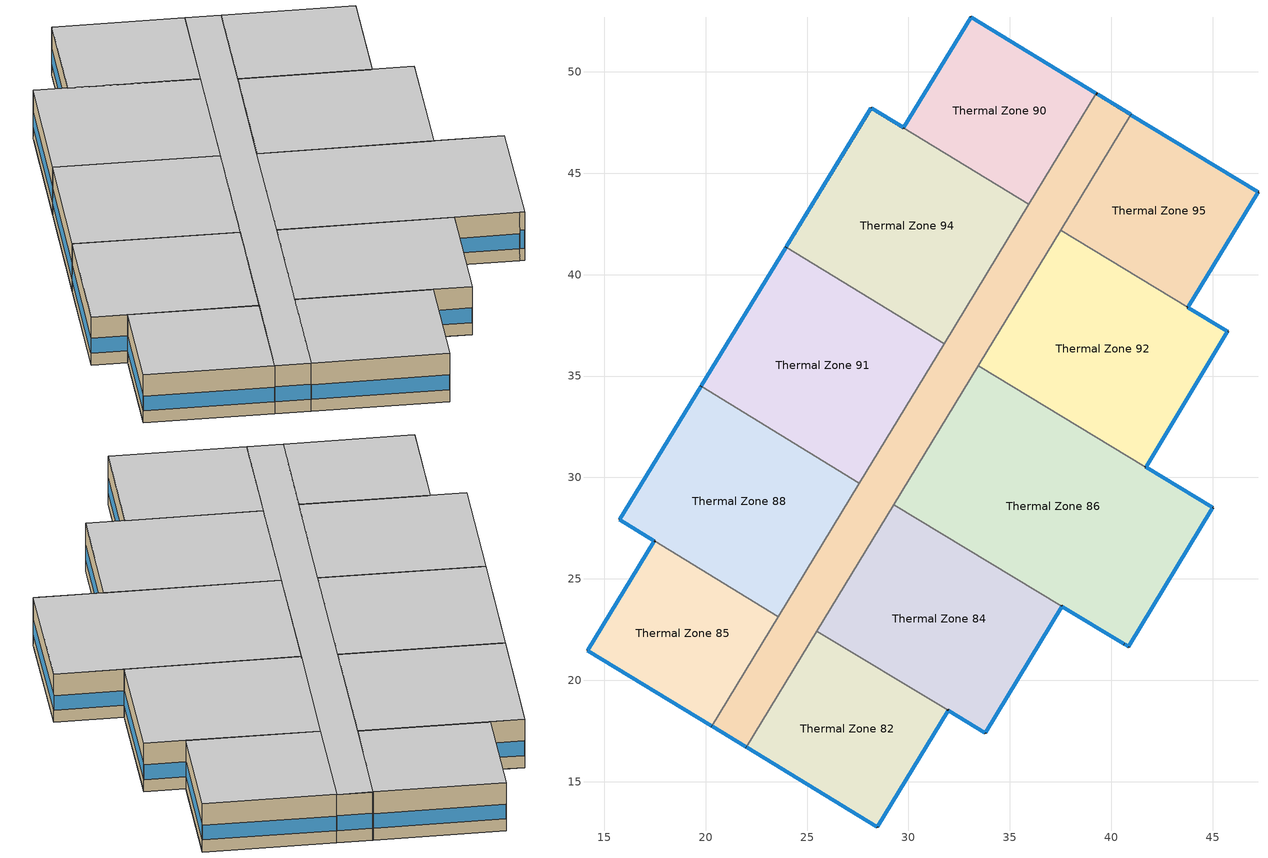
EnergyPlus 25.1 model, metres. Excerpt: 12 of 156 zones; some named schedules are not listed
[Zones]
Thermal Zone 82
 floor to Thermal Zone 70 (Typical Interior Floor): 25.49,22.42 31.96,18.51 31.95,18.49 28.47,12.77 22.01,16.7 z18.3
 wall outside (Surface 560 c tbd): 31.95,18.49 31.96,18.51 z18.3:21.35
 wall outside (Surface 561 c tbd): 28.47,12.77 31.95,18.49 z18.3:21.35
 wall outside (Surface 562 c tbd): 22.01,16.7 28.47,12.77 z18.3:21.35
 wall to Thermal Zone 83 (Typical Interior Wall): 25.49,22.42 22.01,16.7 z18.3:21.35
 wall to Thermal Zone 84 (Typical Interior Wall): 31.96,18.51 25.49,22.42 z18.3:21.35
 window (Customized Fenestration: u=3.36): 28.48,12.79 31.94,18.47 / 22.03,16.69 28.45,12.78 z19.06:19.98
 ceiling to Thermal Zone 96 (Typical Interior Ceiling): 28.47,12.77 31.95,18.49 31.96,18.51 25.49,22.42 22.01,16.7 z21.35
Thermal Zone 83
 floor to Thermal Zone 24 (Typical Interior Floor): 39.27,48.94 40.98,47.9 33.52,35.63 33.52,35.64 33.44,35.5 22.01,16.7 20.3,17.74 z18.3
 wall outside (Surface 571 c tbd): 39.31,48.91 39.27,48.94 z18.3:21.35
 wall outside (Surface 572 c tbd): 40.98,47.9 39.31,48.91 z18.3:21.35
 wall outside (AQ_MURB_2024_MURB  Wall 1950 1980 6A (R 0.8x Solar 0.8x Therm 0.8x)): 40.97,47.89 40.98,47.9 z18.3:21.35
 wall outside (Surface 581 c tbd): 20.3,17.74 22.01,16.7 z18.3:21.35
 wall to Thermal Zone 88 (Typical Interior Wall): 27.58,29.72 23.58,23.14 z18.3:21.35
 wall to Thermal Zone 91 (Typical Interior Wall): 31.76,36.59 27.58,29.72 z18.3:21.35
 wall to Thermal Zone 94 (Typical Interior Wall): 35.94,43.46 31.76,36.59 z18.3:21.35
 wall to Thermal Zone 90 (Typical Interior Wall): 39.27,48.94 35.94,43.46 z18.3:21.35
 wall to Thermal Zone 95 (Typical Interior Wall): 37.51,42.2 40.97,47.89 z18.3:21.35
 wall to Thermal Zone 92 (Typical Interior Wall): 33.52,35.63 37.51,42.2 z18.3:21.35
 wall to Thermal Zone 93 (Typical Interior Wall): 33.44,35.5 33.52,35.64 33.52,35.63 z18.3:21.35
 wall to Thermal Zone 86 (Typical Interior Wall): 29.28,28.65 33.44,35.5 z18.3:21.35
 wall to Thermal Zone 84 (Typical Interior Wall): 25.49,22.42 29.28,28.65 z18.3:21.35
 wall to Thermal Zone 85 (Typical Interior Wall): 23.58,23.14 20.3,17.74 z18.3:21.35
 window (Customized Fenestration: u=3.36): 40.95,47.91 39.33,48.9 / 20.32,17.73 21.99,16.71 z19.06:20
 ceiling to Thermal Zone 98 (Typical Interior Ceiling): 22.01,16.7 33.44,35.5 33.52,35.64 33.52,35.63 40.98,47.9 39.27,48.94 20.3,17.74 z21.35
Thermal Zone 84
 floor to Thermal Zone 1 (Typical Interior Floor): 29.28,28.65 37.56,23.65 33.79,17.41 25.49,22.42 z18.3
 wall outside (Surface 588 c tbd): 33.79,17.41 37.56,23.65 z18.3:21.35
 wall outside (Surface 589 c tbd): 31.96,18.51 33.79,17.41 z18.3:21.35
 wall to Thermal Zone 86 (Typical Interior Wall): 37.56,23.65 29.28,28.65 z18.3:21.35
 window (Customized Fenestration: u=3.36): 33.81,17.43 37.55,23.63 z19.06:19.98; 31.98,18.5 33.77,17.42 z19.06:20
 ceiling to Thermal Zone 99 (Typical Interior Ceiling): 33.79,17.41 37.56,23.65 29.28,28.65 25.49,22.42 z21.35
Thermal Zone 85
 floor to Thermal Zone 29 (Typical Interior Floor): 17.47,26.88 23.58,23.14 20.3,17.74 14.18,21.46 17.46,26.86 z18.3
 wall outside (AQ_MURB_2024_MURB  Wall 1950 1980 6A (R 0.8x Solar 0.8x Therm 0.8x)): 17.47,26.88 17.46,26.86 z18.3:21.35
 wall outside (Surface 595 c tbd): 14.18,21.46 20.3,17.74 z18.3:21.35
 wall outside (Surface 596 c tbd): 17.46,26.86 14.18,21.46 z18.3:21.35
 wall to Thermal Zone 88 (Typical Interior Wall): 23.58,23.14 17.47,26.88 z18.3:21.35
 window (Customized Fenestration: u=3.36): 14.2,21.45 20.28,17.75 / 17.44,26.84 14.19,21.48 z19.06:19.98
 ceiling to Thermal Zone 100 (Typical Interior Ceiling): 20.3,17.74 23.58,23.14 17.47,26.88 17.46,26.86 14.18,21.46 z21.35
Thermal Zone 86
 floor to Thermal Zone 75 (Typical Interior Floor): 33.44,35.5 45,28.52 40.86,21.66 29.28,28.65 z18.3
 wall outside (Surface 602 c tbd): 45,28.52 41.7,30.51 z18.3:21.35
 wall outside (Surface 603 c tbd): 40.86,21.66 45,28.52 z18.3:21.35
 wall outside (Surface 604 c tbd): 40.64,21.79 40.86,21.66 z18.3:21.35
 wall outside (Surface 605 c tbd): 37.56,23.65 40.64,21.79 z18.3:21.35
 wall to Thermal Zone 92 (Typical Interior Wall): 41.7,30.51 33.44,35.5 z18.3:21.35
 window (Customized Fenestration: u=3.36): 44.98,28.53 41.72,30.5 / 37.58,23.64 40.62,21.8 z19.06:19.99; 40.88,21.68 44.99,28.49 z19.06:19.98; 40.67,21.78 40.84,21.67 z19.06:20.2
 ceiling to Thermal Zone 102 (Typical Interior Ceiling): 40.86,21.66 45,28.52 33.44,35.5 29.28,28.65 z21.35
Thermal Zone 88
 floor to Thermal Zone 76 (Typical Interior Floor): 19.77,34.49 27.58,29.72 23.58,23.14 15.75,27.92 z18.3
 wall outside (Surface 608 c tbd): 15.75,27.92 17.47,26.88 z18.3:21.35
 wall outside (Surface 609 c tbd): 19.77,34.49 15.75,27.92 z18.3:21.35
 wall to Thermal Zone 91 (Typical Interior Wall): 27.58,29.72 19.77,34.49 z18.3:21.35
 window (Customized Fenestration: u=3.36): 15.78,27.91 17.45,26.89 z19.06:20; 19.76,34.47 15.77,27.94 z19.06:19.98
 ceiling to Thermal Zone 103 (Typical Interior Ceiling): 23.58,23.14 27.58,29.72 19.77,34.49 15.75,27.92 z21.35
Thermal Zone 90
 floor to Thermal Zone 81 (Typical Interior Floor): 33.08,52.7 39.27,48.94 35.94,43.46 29.76,47.25 z18.3
 wall outside (Surface 647 c tbd): 39.27,48.94 33.08,52.7 z18.3:21.35
 wall outside (Surface 650 c tbd): 33.08,52.7 29.76,47.25 z18.3:21.35
 wall to Thermal Zone 94 (Typical Interior Wall): 29.76,47.25 35.94,43.46 z18.3:21.35
 window (Customized Fenestration: u=3.36): 39.24,48.95 33.1,52.69 / 33.06,52.68 29.77,47.27 z19.06:19.98
 ceiling to Thermal Zone 30 (Typical Interior Ceiling): 35.94,43.46 39.27,48.94 33.08,52.7 29.76,47.25 z21.35
Thermal Zone 91
 floor to Thermal Zone 65 (Typical Interior Floor): 23.97,41.36 31.76,36.59 27.58,29.72 19.77,34.49 z18.3
 wall outside (Surface 616 c tbd): 23.97,41.36 19.77,34.49 z18.3:21.35
 wall to Thermal Zone 94 (Typical Interior Wall): 31.76,36.59 23.97,41.36 z18.3:21.35
 window (Customized Fenestration: u=3.36): 23.96,41.33 19.79,34.52 z19.06:19.98
 ceiling to Thermal Zone 41 (Typical Interior Ceiling): 27.58,29.72 31.76,36.59 23.97,41.36 19.77,34.49 z21.35
Thermal Zone 92
 floor to Thermal Zone 77 (Typical Interior Floor): 37.51,42.2 43.78,38.39 45.74,37.2 41.7,30.51 33.44,35.5 z18.3
 wall outside (Surface 621 c tbd): 45.74,37.2 43.78,38.39 z18.3:21.35
 wall outside (Surface 622 c tbd): 41.7,30.51 45.74,37.2 z18.3:21.35
 wall to Thermal Zone 93 (Typical Interior Wall): 33.52,35.63 33.44,35.5 z18.3:21.35
 wall to Thermal Zone 95 (Typical Interior Wall): 43.78,38.39 37.51,42.2 z18.3:21.35
 window (Customized Fenestration: u=3.36): 45.72,37.21 43.8,38.37 z19.06:20; 41.72,30.53 45.73,37.18 z19.06:19.98
 ceiling to Thermal Zone 104 (Typical Interior Ceiling): 41.7,30.51 45.74,37.2 43.78,38.39 37.51,42.2 33.44,35.5 z21.35
Thermal Zone 93
 floor to Thermal Zone 78 (Typical Interior Floor): 33.52,35.64 33.52,35.63 33.44,35.5 z18.3
 ceiling to Thermal Zone 39 (Typical Interior Ceiling): 33.44,35.5 33.52,35.63 33.52,35.64 z21.35
Thermal Zone 94
 floor to Thermal Zone 79 (Typical Interior Floor): 28.17,48.22 35.94,43.46 31.76,36.59 23.97,41.36 z18.3
 wall outside (Surface 637 c tbd): 28.17,48.22 23.97,41.36 z18.3:21.35
 wall outside (Surface 638 c tbd): 29.76,47.25 28.17,48.22 z18.3:21.35
 window (Customized Fenestration: u=3.36): 28.15,48.2 23.98,41.38 z19.06:19.98; 29.73,47.26 28.19,48.2 z19.06:20
 ceiling to Thermal Zone 105 (Typical Interior Ceiling): 31.76,36.59 35.94,43.46 28.17,48.22 23.97,41.36 z21.35
Thermal Zone 95
 floor to Thermal Zone 80 (Typical Interior Floor): 40.97,47.89 47.24,44.07 43.78,38.39 37.51,42.2 z18.3
 wall outside (Surface 643 c tbd): 47.24,44.07 40.97,47.89 z18.3:21.35
 wall outside (Surface 644 c tbd): 43.78,38.39 47.24,44.07 z18.3:21.35
 window (Customized Fenestration: u=3.36): 47.22,44.09 40.99,47.87 / 43.79,38.41 47.23,44.05 z19.06:19.98
 ceiling to Thermal Zone 106 (Typical Interior Ceiling): 43.78,38.39 47.24,44.07 40.97,47.89 37.51,42.2 z21.35
[Building]
Building 1
[Site:Location]
Montreal-Trudeau Intl AP: Latitude {deg}=45.4706; Longitude {deg}=-73.7408; Time Zone {hr}=-5; Elevation {m}=36; Keep Site Location Information=No
[SizingPeriod:DesignDay] Month=7; Day of Month=21; Day Type=SummerDesignDay; Daily Dry-Bulb Temperature Range {deltaC}=9.3; Dry-Bulb Temperature Range Modifier Type=DefaultMultipliers; Barometric Pressure {Pa}=100893; Wind Speed {m/s}=4.9; Wind Direction {deg}=220; Rain Indicator=No; Snow Indicator=No; Daylight Saving Time Indicator=No; Solar Model Indicator=ASHRAETau; ASHRAE Clear Sky Optical Depth for Beam Irradiance (taub)=0.465; ASHRAE Clear Sky Optical Depth for Diffuse Irradiance (taud)=1.966; Begin Environment Reset Mode=FullResetAtBeginEnvironment
Name | Maximum Dry-Bulb Temperature {C} | Humidity Condition Type | Wetbulb or DewPoint at Maximum Dry-Bulb {C} | Enthalpy at Maximum Dry-Bulb {J/kg}
Montreal Int'l Ann Clg .4% Condns DB=>MWB | 30 | Wetbulb | 22.1
Montreal Int'l Ann Clg .4% Condns DP=>MDB | 26 | Dewpoint | 21.6
Montreal Int'l Ann Clg .4% Condns Enth=>MDB | 28.1 | Enthalpy |  | 69300
Montreal Int'l Ann Clg .4% Condns WB=>MDB | 28.1 | Wetbulb | 23.2
[Material] Thermal Absorptance=0.9
Name | Roughness | Thickness {m} | Conductivity {W/m-K} | Density {kg/m3} | Specific Heat {J/kg-K} | Solar Absorptance | Visible Absorptance
100mm Normalweight concrete floor | MediumRough | 0.1016 | 2.31045 | 2322 | 832.557 | 0.7 | 0.7
AQNC2024expanded polystyrene type I 10 cm (R 0.8x Solar 0.8x Therm 0.8x) | MediumRough | 0.08 | 0.0385 | 12 | 1500 | 0.7 | 0.7
G01 13mm gypsum board | Smooth | 0.0127 | 0.160031 | 800.001 | 1090.73 | 0.7 | 0.5
G05 25mm wood 1 | MediumSmooth | 0.0254 | 0.15 | 608 | 1630 | 0.5 | 0.5
Generic Brick (R 0.8x Solar 0.8x Therm 0.8x) | MediumRough | 0.08 | 0.9 | 1536 | 790 | 0.52 | 0.65
Generic Gypsum Board (R 0.8x Solar 0.8x Therm 0.8x) | MediumSmooth | 0.01016 | 0.16 | 640 | 1090 | 0.5 | 0.5
Generic Wall Air Gap (R 0.8x Solar 0.8x Therm 0.8x) | Smooth | 0.08 | 0.667 | 1.024 | 1000 | 0.7 | 0.7
Surface 560 m tbd | MediumRough | 0.08 | 0.815077 | 12 | 1500 | 0.7 | 0.7
Surface 561 m tbd | MediumRough | 0.08 | 0.0907168 | 12 | 1500 | 0.7 | 0.7
Surface 562 m tbd | MediumRough | 0.08 | 0.0898837 | 12 | 1500 | 0.7 | 0.7
Surface 571 m tbd | MediumRough | 0.08 | 0.0516148 | 12 | 1500 | 0.7 | 0.7
Surface 572 m tbd | MediumRough | 0.08 | 0.0954185 | 12 | 1500 | 0.7 | 0.7
Surface 581 m tbd | MediumRough | 0.08 | 0.0951114 | 12 | 1500 | 0.7 | 0.7
Surface 588 m tbd | MediumRough | 0.08 | 0.0936479 | 12 | 1500 | 0.7 | 0.7
Surface 589 m tbd | MediumRough | 0.08 | 0.118358 | 12 | 1500 | 0.7 | 0.7
Surface 595 m tbd | MediumRough | 0.08 | 0.0902415 | 12 | 1500 | 0.7 | 0.7
Surface 596 m tbd | MediumRough | 0.08 | 0.0911548 | 12 | 1500 | 0.7 | 0.7
Surface 602 m tbd | MediumRough | 0.08 | 0.10277 | 12 | 1500 | 0.7 | 0.7
Surface 603 m tbd | MediumRough | 0.08 | 0.0927336 | 12 | 1500 | 0.7 | 0.7
Surface 604 m tbd | MediumRough | 0.08 | 0.296816 | 12 | 1500 | 0.7 | 0.7
Surface 605 m tbd | MediumRough | 0.08 | 0.0969997 | 12 | 1500 | 0.7 | 0.7
Surface 608 m tbd | MediumRough | 0.08 | 0.107869 | 12 | 1500 | 0.7 | 0.7
Surface 609 m tbd | MediumRough | 0.08 | 0.0897673 | 12 | 1500 | 0.7 | 0.7
Surface 616 m tbd | MediumRough | 0.08 | 0.086302 | 12 | 1500 | 0.7 | 0.7
Surface 621 m tbd | MediumRough | 0.08 | 0.116001 | 12 | 1500 | 0.7 | 0.7
Surface 622 m tbd | MediumRough | 0.08 | 0.0929629 | 12 | 1500 | 0.7 | 0.7
Surface 637 m tbd | MediumRough | 0.08 | 0.0894989 | 12 | 1500 | 0.7 | 0.7
Surface 638 m tbd | MediumRough | 0.08 | 0.123625 | 12 | 1500 | 0.7 | 0.7
Surface 643 m tbd | MediumRough | 0.08 | 0.0900821 | 12 | 1500 | 0.7 | 0.7
Surface 644 m tbd | MediumRough | 0.08 | 0.0946227 | 12 | 1500 | 0.7 | 0.7
Surface 647 m tbd | MediumRough | 0.08 | 0.0901647 | 12 | 1500 | 0.7 | 0.7
Surface 650 m tbd | MediumRough | 0.08 | 0.095095 | 12 | 1500 | 0.7 | 0.7
[Material:NoMass]
CP02 CARPET PAD 1: Roughness=Smooth; Thermal Resistance {m2-K/W}=0.21648; Thermal Absorptance=0.9; Solar Absorptance=0.7; Visible Absorptance=0.8
[WindowMaterial:SimpleGlazingSystem]
Fenestration U=3.32 0.66 1: U-Factor {W/m2-K}=3.32; Solar Heat Gain Coefficient=0.66; Visible Transmittance=0.21
[Construction]
AQ_MURB_2024_MURB  Wall 1950 1980 6A (R 0.8x Solar 0.8x Therm 0.8x): Generic Brick (R 0.8x Solar 0.8x Therm 0.8x), AQNC2024expanded polystyrene type I 10 cm (R 0.8x Solar 0.8x Therm 0.8x), Generic Wall Air Gap (R 0.8x Solar 0.8x Therm 0.8x), Generic Gypsum Board (R 0.8x Solar 0.8x Therm 0.8x)
Customized Fenestration: u=3.36: Fenestration U=3.32 0.66 1
Surface 560 c tbd: Generic Brick (R 0.8x Solar 0.8x Therm 0.8x), Surface 560 m tbd, Generic Wall Air Gap (R 0.8x Solar 0.8x Therm 0.8x), Generic Gypsum Board (R 0.8x Solar 0.8x Therm 0.8x)
Surface 561 c tbd: Generic Brick (R 0.8x Solar 0.8x Therm 0.8x), Surface 561 m tbd, Generic Wall Air Gap (R 0.8x Solar 0.8x Therm 0.8x), Generic Gypsum Board (R 0.8x Solar 0.8x Therm 0.8x)
Surface 562 c tbd: Generic Brick (R 0.8x Solar 0.8x Therm 0.8x), Surface 562 m tbd, Generic Wall Air Gap (R 0.8x Solar 0.8x Therm 0.8x), Generic Gypsum Board (R 0.8x Solar 0.8x Therm 0.8x)
Surface 571 c tbd: Generic Brick (R 0.8x Solar 0.8x Therm 0.8x), Surface 571 m tbd, Generic Wall Air Gap (R 0.8x Solar 0.8x Therm 0.8x), Generic Gypsum Board (R 0.8x Solar 0.8x Therm 0.8x)
Surface 572 c tbd: Generic Brick (R 0.8x Solar 0.8x Therm 0.8x), Surface 572 m tbd, Generic Wall Air Gap (R 0.8x Solar 0.8x Therm 0.8x), Generic Gypsum Board (R 0.8x Solar 0.8x Therm 0.8x)
Surface 581 c tbd: Generic Brick (R 0.8x Solar 0.8x Therm 0.8x), Surface 581 m tbd, Generic Wall Air Gap (R 0.8x Solar 0.8x Therm 0.8x), Generic Gypsum Board (R 0.8x Solar 0.8x Therm 0.8x)
Surface 588 c tbd: Generic Brick (R 0.8x Solar 0.8x Therm 0.8x), Surface 588 m tbd, Generic Wall Air Gap (R 0.8x Solar 0.8x Therm 0.8x), Generic Gypsum Board (R 0.8x Solar 0.8x Therm 0.8x)
Surface 589 c tbd: Generic Brick (R 0.8x Solar 0.8x Therm 0.8x), Surface 589 m tbd, Generic Wall Air Gap (R 0.8x Solar 0.8x Therm 0.8x), Generic Gypsum Board (R 0.8x Solar 0.8x Therm 0.8x)
Surface 595 c tbd: Generic Brick (R 0.8x Solar 0.8x Therm 0.8x), Surface 595 m tbd, Generic Wall Air Gap (R 0.8x Solar 0.8x Therm 0.8x), Generic Gypsum Board (R 0.8x Solar 0.8x Therm 0.8x)
Surface 596 c tbd: Generic Brick (R 0.8x Solar 0.8x Therm 0.8x), Surface 596 m tbd, Generic Wall Air Gap (R 0.8x Solar 0.8x Therm 0.8x), Generic Gypsum Board (R 0.8x Solar 0.8x Therm 0.8x)
Surface 602 c tbd: Generic Brick (R 0.8x Solar 0.8x Therm 0.8x), Surface 602 m tbd, Generic Wall Air Gap (R 0.8x Solar 0.8x Therm 0.8x), Generic Gypsum Board (R 0.8x Solar 0.8x Therm 0.8x)
Surface 603 c tbd: Generic Brick (R 0.8x Solar 0.8x Therm 0.8x), Surface 603 m tbd, Generic Wall Air Gap (R 0.8x Solar 0.8x Therm 0.8x), Generic Gypsum Board (R 0.8x Solar 0.8x Therm 0.8x)
Surface 604 c tbd: Generic Brick (R 0.8x Solar 0.8x Therm 0.8x), Surface 604 m tbd, Generic Wall Air Gap (R 0.8x Solar 0.8x Therm 0.8x), Generic Gypsum Board (R 0.8x Solar 0.8x Therm 0.8x)
Surface 605 c tbd: Generic Brick (R 0.8x Solar 0.8x Therm 0.8x), Surface 605 m tbd, Generic Wall Air Gap (R 0.8x Solar 0.8x Therm 0.8x), Generic Gypsum Board (R 0.8x Solar 0.8x Therm 0.8x)
Surface 608 c tbd: Generic Brick (R 0.8x Solar 0.8x Therm 0.8x), Surface 608 m tbd, Generic Wall Air Gap (R 0.8x Solar 0.8x Therm 0.8x), Generic Gypsum Board (R 0.8x Solar 0.8x Therm 0.8x)
Surface 609 c tbd: Generic Brick (R 0.8x Solar 0.8x Therm 0.8x), Surface 609 m tbd, Generic Wall Air Gap (R 0.8x Solar 0.8x Therm 0.8x), Generic Gypsum Board (R 0.8x Solar 0.8x Therm 0.8x)
Surface 616 c tbd: Generic Brick (R 0.8x Solar 0.8x Therm 0.8x), Surface 616 m tbd, Generic Wall Air Gap (R 0.8x Solar 0.8x Therm 0.8x), Generic Gypsum Board (R 0.8x Solar 0.8x Therm 0.8x)
Surface 621 c tbd: Generic Brick (R 0.8x Solar 0.8x Therm 0.8x), Surface 621 m tbd, Generic Wall Air Gap (R 0.8x Solar 0.8x Therm 0.8x), Generic Gypsum Board (R 0.8x Solar 0.8x Therm 0.8x)
Surface 622 c tbd: Generic Brick (R 0.8x Solar 0.8x Therm 0.8x), Surface 622 m tbd, Generic Wall Air Gap (R 0.8x Solar 0.8x Therm 0.8x), Generic Gypsum Board (R 0.8x Solar 0.8x Therm 0.8x)
Surface 637 c tbd: Generic Brick (R 0.8x Solar 0.8x Therm 0.8x), Surface 637 m tbd, Generic Wall Air Gap (R 0.8x Solar 0.8x Therm 0.8x), Generic Gypsum Board (R 0.8x Solar 0.8x Therm 0.8x)
Surface 638 c tbd: Generic Brick (R 0.8x Solar 0.8x Therm 0.8x), Surface 638 m tbd, Generic Wall Air Gap (R 0.8x Solar 0.8x Therm 0.8x), Generic Gypsum Board (R 0.8x Solar 0.8x Therm 0.8x)
Surface 643 c tbd: Generic Brick (R 0.8x Solar 0.8x Therm 0.8x), Surface 643 m tbd, Generic Wall Air Gap (R 0.8x Solar 0.8x Therm 0.8x), Generic Gypsum Board (R 0.8x Solar 0.8x Therm 0.8x)
Surface 644 c tbd: Generic Brick (R 0.8x Solar 0.8x Therm 0.8x), Surface 644 m tbd, Generic Wall Air Gap (R 0.8x Solar 0.8x Therm 0.8x), Generic Gypsum Board (R 0.8x Solar 0.8x Therm 0.8x)
Surface 647 c tbd: Generic Brick (R 0.8x Solar 0.8x Therm 0.8x), Surface 647 m tbd, Generic Wall Air Gap (R 0.8x Solar 0.8x Therm 0.8x), Generic Gypsum Board (R 0.8x Solar 0.8x Therm 0.8x)
Surface 650 c tbd: Generic Brick (R 0.8x Solar 0.8x Therm 0.8x), Surface 650 m tbd, Generic Wall Air Gap (R 0.8x Solar 0.8x Therm 0.8x), Generic Gypsum Board (R 0.8x Solar 0.8x Therm 0.8x)
Typical Interior Ceiling: CP02 CARPET PAD 1, 100mm Normalweight concrete floor
Typical Interior Floor: 100mm Normalweight concrete floor, CP02 CARPET PAD 1
Typical Interior Partition 4: G05 25mm wood 1
Typical Interior Wall: G01 13mm gypsum board, G01 13mm gypsum board
[Zone] Multiplier=1; Part of Total Floor Area=Yes
Thermal Zone 82; Thermal Zone 83; Thermal Zone 84; Thermal Zone 85; Thermal Zone 86; Thermal Zone 88; Thermal Zone 90; Thermal Zone 91; Thermal Zone 92; Thermal Zone 93; Thermal Zone 94; Thermal Zone 95
[Space]
Name | Zone | Space Type
Space 701 | Thermal Zone 82 | MURB small
Space 702 | Thermal Zone 83 | MURB lobby
Space 703 | Thermal Zone 84 | MURB small
Space 704 | Thermal Zone 85 | MURB small
Space 705 | Thermal Zone 86 | MURB small
Space 706 | Thermal Zone 88 | MURB small
Space 712 | Thermal Zone 90 | MURB small
Space 707 | Thermal Zone 91 | MURB small
Space 708 | Thermal Zone 92 | MURB small
Space 709 | Thermal Zone 93 | MURB small
Space 710 | Thermal Zone 94 | MURB small
Space 711 | Thermal Zone 95 | MURB small
[SpaceList]
MURB small: Space 1112, Space 211, Space 204, Space 505, Space 911, Space 110, Space 1204, Space 407, Space 405, Space 607, Space 501, Space 308, Space 305, Space 101, Space 201, Space 410, Space 112, Space 104, Space 511, Space 103, Space 105, Space 106, Space 312, Space 109, Space 107, Space 108, Space 111, Space 203, Space 205, Space 812, Space 403, Space 206, Space 207, Space 208, Space 209, Space 406, Space 404, Space 210, Space 809, Space 212, Space 807, Space 301, Space 1005, Space 303, Space 304, Space 508, Space 306, Space 504, Space 307, Space 1105, Space 509, Space 908, Space 309, Space 310, Space 408, Space 311, Space 401, Space 409, Space 411, Space 412, Space 503, Space 506, Space 507, Space 1208, Space 510, Space 512, Space 601, Space 603, Space 604, Space 605, Space 606, Space 608, Space 609, Space 610, Space 611, Space 612, Space 701, Space 703, Space 704, Space 705, Space 907, Space 706, Space 901, Space 712, Space 707, Space 708, Space 709, Space 710, Space 711, Space 801, Space 1206, Space 803, Space 804, Space 1001, Space 805, Space 806, Space 808, Space 810, Space 811, Space 903, Space 1008, Space 904, Space 905, Space 906, Space 909, Space 910, Space 912, Space 1010, Space 1003, Space 1004, Space 1006, Space 1007, Space 1009, Space 1011, Space 1012, Space 1101, Space 1103, Space 1104, Space 1106, Space 1305, Space 1107, Space 1108, Space 1109, Space 1110, Space 1111, Space 1201, Space 1203, Space 1205, Space 1207, Space 1209, Space 1210, Space 1211, Space 1212, Space 1301, Space 1303, Space 1304, Space 1306, Space 1307, Space 1308, Space 1309, Space 1310, Space 1311, Space 1312
MURB lobby: Space 202, Space 102, Space 302, Space 402, Space 1002, Space 502, Space 602, Space 702, Space 802, Space 902, Space 1102, Space 1202, Space 1302
[InternalMass] Construction=Typical Interior Partition 4
Name | Zone or ZoneList | Space or SpaceList | Surface Area {m2}
Space 701 Internal Mass 37 | Thermal Zone 82 | Space 701 | 101.472
Space 703 Internal Mass 37 | Thermal Zone 84 | Space 703 | 141.361
Space 704 Internal Mass 37 | Thermal Zone 85 | Space 704 | 90.6537
Space 705 Internal Mass 37 | Thermal Zone 86 | Space 705 | 216.65
Space 706 Internal Mass 37 | Thermal Zone 88 | Space 706 | 141.145
Space 712 Internal Mass 37 | Thermal Zone 90 | Space 712 | 92.7105
Space 707 Internal Mass 37 | Thermal Zone 91 | Space 707 | 147.07
Space 708 Internal Mass 37 | Thermal Zone 92 | Space 708 | 150.941
Space 709 Internal Mass 37 | Thermal Zone 93 | Space 709 | 0.000395886
Space 710 Internal Mass 37 | Thermal Zone 94 | Space 710 | 146.73
Space 711 Internal Mass 37 | Thermal Zone 95 | Space 711 | 97.6855
Space 702 Internal Mass 33 | Thermal Zone 83 | Space 702 | 146.04
[Lights]
Lights 1: Zone or ZoneList or Space or SpaceList=MURB small; Schedule=Eclairageint; Design Level Calculation Method=LightingLevel; Lighting Level {W}=0; Fraction Replaceable=1
[People]
People 2: Zone or ZoneList or Space or SpaceList=MURB small; Number of People Schedule=MidriseApartment Apartment Occ; Number of People Calculation Method=People/Area; People per Floor Area {person/m2}=0.0283091; Fraction Radiant=0.3; Activity Level Schedule=MidriseApartment Activity
[ElectricEquipment] Zone or ZoneList or Space or SpaceList=MURB small; Design Level Calculation Method=EquipmentLevel
Name | Schedule | Design Level {W} | Fraction Latent | Fraction Radiant | Fraction Lost
Electric Equipment 11 10.0 percent reduction | Chaufeau | 847.44 | 0.1 | 0 | 0.9
Electric Equipment 12 10.0 percent reduction | Fourcuisiniere | 281.7 | 0.1 | 0.2 | 0.1
Electric Equipment 13 10.0 percent reduction | Congelateur | 15.705 | 0.1 | 0 | 0.9
Electric Equipment 14 10.0 percent reduction | Laveuse | 25.038 | 0 | 0.2 | 0.1
Electric Equipment 15 10.0 percent reduction | Lavevaisselle | 27.531 | 0.1 | 0.1 | 0.8
Electric Equipment 16 10.0 percent reduction | Refrigerateur | 105.102 | 0.1 | 0 | 0.9
Electric Equipment 17 10.0 percent reduction | Secheuse | 249.03 | 0 | 0.2 | 0.8
Electric Equipment 2 10.0 percent reduction | Autres | 666 |  | 0.2
[ZoneInfiltration:DesignFlowRate] Design Flow Rate Calculation Method=Flow/ExteriorArea; Flow Rate per Exterior Surface Area {m3/s-m2}=0.000578595; Constant Term Coefficient=0.107472; Temperature Term Coefficient=0.0119911; Velocity Term Coefficient=0; Velocity Squared Term Coefficient=0.0134792; Density Basis=Outdoor
Name | Zone or ZoneList or Space or SpaceList | Schedule
Space 701 HVAC Off Infiltration | Space 701 | Infiltration HVAC Off Schedule
Space 701 HVAC On Infiltration | Space 701 | Infiltration HVAC On Schedule
Space 702 HVAC Off Infiltration | Space 702 | Infiltration HVAC Off Schedule
Space 702 HVAC On Infiltration | Space 702 | Infiltration HVAC On Schedule
Space 703 HVAC Off Infiltration | Space 703 | Infiltration HVAC Off Schedule
Space 703 HVAC On Infiltration | Space 703 | Infiltration HVAC On Schedule
Space 704 HVAC Off Infiltration | Space 704 | Infiltration HVAC Off Schedule
Space 704 HVAC On Infiltration | Space 704 | Infiltration HVAC On Schedule
Space 705 HVAC Off Infiltration | Space 705 | Infiltration HVAC Off Schedule
Space 705 HVAC On Infiltration | Space 705 | Infiltration HVAC On Schedule
Space 706 HVAC Off Infiltration | Space 706 | Infiltration HVAC Off Schedule
Space 706 HVAC On Infiltration | Space 706 | Infiltration HVAC On Schedule
Space 712 HVAC Off Infiltration | Space 712 | Infiltration HVAC Off Schedule
Space 712 HVAC On Infiltration | Space 712 | Infiltration HVAC On Schedule
Space 707 HVAC Off Infiltration | Space 707 | Infiltration HVAC Off Schedule
Space 707 HVAC On Infiltration | Space 707 | Infiltration HVAC On Schedule
Space 708 HVAC Off Infiltration | Space 708 | Infiltration HVAC Off Schedule
Space 708 HVAC On Infiltration | Space 708 | Infiltration HVAC On Schedule
Space 710 HVAC Off Infiltration | Space 710 | Infiltration HVAC Off Schedule
Space 710 HVAC On Infiltration | Space 710 | Infiltration HVAC On Schedule
Space 711 HVAC Off Infiltration | Space 711 | Infiltration HVAC Off Schedule
Space 711 HVAC On Infiltration | Space 711 | Infiltration HVAC On Schedule
[ZoneControl:Thermostat] Temperature Difference Between Cutout And Setpoint {deltaC}=0
Name | Zone or ZoneList | Control Type Schedule | Control 1
Thermal Zone 82 Thermostat | Thermal Zone 82 | Thermal Zone 82 Thermostat Schedule | Thermostat Setpoint Dual Setpoint 133
Thermal Zone 83 Thermostat | Thermal Zone 83 | Thermal Zone 83 Thermostat Schedule | Thermostat Setpoint Dual Setpoint 128
Thermal Zone 84 Thermostat | Thermal Zone 84 | Thermal Zone 84 Thermostat Schedule | Thermostat Setpoint Dual Setpoint 120
Thermal Zone 85 Thermostat | Thermal Zone 85 | Thermal Zone 85 Thermostat Schedule | Thermostat Setpoint Dual Setpoint 129
Thermal Zone 86 Thermostat | Thermal Zone 86 | Thermal Zone 86 Thermostat Schedule | Thermostat Setpoint Dual Setpoint 136
Thermal Zone 88 Thermostat | Thermal Zone 88 | Thermal Zone 88 Thermostat Schedule | Thermostat Setpoint Dual Setpoint 122
Thermal Zone 90 Thermostat | Thermal Zone 90 | Thermal Zone 90 Thermostat Schedule | Thermostat Setpoint Dual Setpoint 140
Thermal Zone 91 Thermostat | Thermal Zone 91 | Thermal Zone 91 Thermostat Schedule | Thermostat Setpoint Dual Setpoint 141
Thermal Zone 92 Thermostat | Thermal Zone 92 | Thermal Zone 92 Thermostat Schedule | Thermostat Setpoint Dual Setpoint 134
Thermal Zone 93 Thermostat | Thermal Zone 93 | Thermal Zone 93 Thermostat Schedule | Thermostat Setpoint Dual Setpoint 137
Thermal Zone 94 Thermostat | Thermal Zone 94 | Thermal Zone 94 Thermostat Schedule | Thermostat Setpoint Dual Setpoint 143
Thermal Zone 95 Thermostat | Thermal Zone 95 | Thermal Zone 95 Thermostat Schedule | Thermostat Setpoint Dual Setpoint 138
[ThermostatSetpoint:DualSetpoint] Heating Setpoint Temperature Schedule=NECB-G-Thermostat Setpoint-Heating; Cooling Setpoint Temperature Schedule=NECB-G-Thermostat Setpoint-Cooling
Thermostat Setpoint Dual Setpoint 133; Thermostat Setpoint Dual Setpoint 128; Thermostat Setpoint Dual Setpoint 120; Thermostat Setpoint Dual Setpoint 129; Thermostat Setpoint Dual Setpoint 136; Thermostat Setpoint Dual Setpoint 122; Thermostat Setpoint Dual Setpoint 140; Thermostat Setpoint Dual Setpoint 141; Thermostat Setpoint Dual Setpoint 134; Thermostat Setpoint Dual Setpoint 137; Thermostat Setpoint Dual Setpoint 143; Thermostat Setpoint Dual Setpoint 138
[Zone equipment]
Thermal Zone 82: Elec Baseboard 88, Cycling PTAC DX Clg Elec Htg 88
Thermal Zone 83: Elec Baseboard 83, Cycling PTAC DX Clg Elec Htg 83
Thermal Zone 84: Elec Baseboard 75, Cycling PTAC DX Clg Elec Htg 75
Thermal Zone 85: Elec Baseboard 84, Cycling PTAC DX Clg Elec Htg 84
Thermal Zone 86: Elec Baseboard 91, Cycling PTAC DX Clg Elec Htg 91
Thermal Zone 88: Elec Baseboard 77, Cycling PTAC DX Clg Elec Htg 77
Thermal Zone 90: Elec Baseboard 95, Cycling PTAC DX Clg Elec Htg 95
Thermal Zone 91: Elec Baseboard 96, Cycling PTAC DX Clg Elec Htg 96
Thermal Zone 92: Elec Baseboard 89, Cycling PTAC DX Clg Elec Htg 89
Thermal Zone 93: Elec Baseboard 92, Cycling PTAC DX Clg Elec Htg 92
Thermal Zone 94: Elec Baseboard 98, Cycling PTAC DX Clg Elec Htg 98
Thermal Zone 95: Elec Baseboard 93, Cycling PTAC DX Clg Elec Htg 93
[Sizing:Zone] Zone Cooling Design Supply Air Temperature Input Method=SupplyAirTemperature; Zone Cooling Design Supply Air Temperature {C}=14; Zone Cooling Design Supply Air Temperature Difference {deltaC}=11.11; Zone Heating Design Supply Air Temperature Input Method=SupplyAirTemperature; Zone Heating Design Supply Air Temperature {C}=40; Zone Heating Design Supply Air Temperature Difference {deltaC}=11.11; Zone Cooling Design Supply Air Humidity Ratio {kgWater/kgDryAir}=0.0085; Zone Heating Design Supply Air Humidity Ratio {kgWater/kgDryAir}=0.008; Cooling Design Air Flow Method=DesignDay; Cooling Design Air Flow Rate {m3/s}=0; Cooling Minimum Air Flow per Zone Floor Area {m3/s-m2}=0.000762; Cooling Minimum Air Flow {m3/s}=0; Cooling Minimum Air Flow Fraction=0; Heating Design Air Flow Method=DesignDay; Heating Design Air Flow Rate {m3/s}=0; Heating Maximum Air Flow per Zone Floor Area {m3/s-m2}=0.002032; Heating Maximum Air Flow {m3/s}=0.141576; Heating Maximum Air Flow Fraction=0.3; Account for Dedicated Outdoor Air System=No; Zone Load Sizing Method=Sensible Load Only No Latent Load; Zone Latent Cooling Design Supply Air Humidity Ratio Input Method=HumidityRatioDifference; Zone Cooling Design Supply Air Humidity Ratio Difference {kgWater/kgDryAir}=0.005; Zone Latent Heating Design Supply Air Humidity Ratio Input Method=HumidityRatioDifference; Zone Humidification Design Supply Air Humidity Ratio Difference {kgWater/kgDryAir}=0.005; Type of Space Sum to Use=Coincident
Name | Design Specification Outdoor Air Object
Thermal Zone 82 | Thermal Zone 82 Zero air DSOA
Thermal Zone 83 | Thermal Zone 83 Zero air DSOA
Thermal Zone 84 | Thermal Zone 84 Zero air DSOA
Thermal Zone 85 | Thermal Zone 85 Zero air DSOA
Thermal Zone 86 | Thermal Zone 86 Zero air DSOA
Thermal Zone 88 | Thermal Zone 88 Zero air DSOA
Thermal Zone 90 | Thermal Zone 90 Zero air DSOA
Thermal Zone 91 | Thermal Zone 91 Zero air DSOA
Thermal Zone 92 | Thermal Zone 92 Zero air DSOA
Thermal Zone 93 | Thermal Zone 93 Zero air DSOA
Thermal Zone 94 | Thermal Zone 94 Zero air DSOA
Thermal Zone 95 | Thermal Zone 95 Zero air DSOA
[DesignSpecification:OutdoorAir] Outdoor Air Method=Sum; Outdoor Air Flow per Person {m3/s-person}=0; Outdoor Air Flow per Zone Floor Area {m3/s-m2}=0; Outdoor Air Flow per Zone {m3/s}=0; Outdoor Air Flow Air Changes per Hour {1/hr}=0
Thermal Zone 82 Zero air DSOA; Thermal Zone 83 Zero air DSOA; Thermal Zone 84 Zero air DSOA; Thermal Zone 85 Zero air DSOA; Thermal Zone 86 Zero air DSOA; Thermal Zone 88 Zero air DSOA; Thermal Zone 90 Zero air DSOA; Thermal Zone 91 Zero air DSOA; Thermal Zone 92 Zero air DSOA; Thermal Zone 93 Zero air DSOA; Thermal Zone 94 Zero air DSOA; Thermal Zone 95 Zero air DSOA
[Exterior:Lights]
Exterior Lights 1: Schedule=Eclairagext; Design Level {W}=0
[Schedule:Compact]
Thermal Zone 82 Thermostat Schedule; Thermal Zone 83 Thermostat Schedule; Thermal Zone 84 Thermostat Schedule; Thermal Zone 85 Thermostat Schedule; Thermal Zone 86 Thermostat Schedule; Thermal Zone 88 Thermostat Schedule; Thermal Zone 90 Thermostat Schedule; Thermal Zone 91 Thermostat Schedule; Thermal Zone 92 Thermostat Schedule; Thermal Zone 93 Thermostat Schedule; Thermal Zone 94 Thermostat Schedule; Thermal Zone 95 Thermostat Schedule: Through: 12/31, For: AllDays, Until: 24:00, 4
[Schedule:Day:Interval]
MidriseApartment Apartment Occ Default; MidriseApartment Apartment Occ Summer Design Day; MidriseApartment Apartment Occ Winter Design Day: No, 07:00, 1, 08:00, 0.85, 09:00, 0.39, 16:00, 0.25, 17:00, 0.3, 18:00, 0.52, 21:00, 0.87, 24:00, 1
MidriseApartment Activity Default; MidriseApartment Activity Summer Design Day; MidriseApartment Activity Winter Design Day: No, 24:00, 120
NECB-G-Thermostat Setpoint-Heating Default 2: No, 01:00, 18, 07:00, 18, 09:00, 21, 17:00, 21, 22:00, 21, 24:00, 18
NECB-G-Thermostat Setpoint-Heating Default: No, 24:00, 20
NECB-G-Thermostat Setpoint-Cooling Default: No, 24:00, 24
[Schedule:Week:Daily]
MidriseApartment Apartment Occ Week Rule - Jan1-Dec31: MidriseApartment Apartment Occ Default, MidriseApartment Apartment Occ Default, MidriseApartment Apartment Occ Default, MidriseApartment Apartment Occ Default, MidriseApartment Apartment Occ Default, MidriseApartment Apartment Occ Default, MidriseApartment Apartment Occ Default, MidriseApartment Apartment Occ Default, MidriseApartment Apartment Occ Summer Design Day, MidriseApartment Apartment Occ Winter Design Day, MidriseApartment Apartment Occ Default, MidriseApartment Apartment Occ Default
MidriseApartment Activity Week Rule - Jan1-Dec31: MidriseApartment Activity Default, MidriseApartment Activity Default, MidriseApartment Activity Default, MidriseApartment Activity Default, MidriseApartment Activity Default, MidriseApartment Activity Default, MidriseApartment Activity Default, MidriseApartment Activity Default, MidriseApartment Activity Summer Design Day, MidriseApartment Activity Winter Design Day, MidriseApartment Activity Default, MidriseApartment Activity Default
NECB-G-Thermostat Setpoint-Heating Week Rule - Jan1-Dec31: NECB-G-Thermostat Setpoint-Heating Default 2, NECB-G-Thermostat Setpoint-Heating Default, NECB-G-Thermostat Setpoint-Heating Default, NECB-G-Thermostat Setpoint-Heating Default, NECB-G-Thermostat Setpoint-Heating Default, NECB-G-Thermostat Setpoint-Heating Default, NECB-G-Thermostat Setpoint-Heating Default 2, NECB-G-Thermostat Setpoint-Heating Default, NECB-G-Thermostat Setpoint-Heating Default, NECB-G-Thermostat Setpoint-Heating Default, NECB-G-Thermostat Setpoint-Heating Default, NECB-G-Thermostat Setpoint-Heating Default
NECB-G-Thermostat Setpoint-Cooling Week Rule - Jan1-Dec31: NECB-G-Thermostat Setpoint-Cooling Default, NECB-G-Thermostat Setpoint-Cooling Default, NECB-G-Thermostat Setpoint-Cooling Default, NECB-G-Thermostat Setpoint-Cooling Default, NECB-G-Thermostat Setpoint-Cooling Default, NECB-G-Thermostat Setpoint-Cooling Default, NECB-G-Thermostat Setpoint-Cooling Default, NECB-G-Thermostat Setpoint-Cooling Default, NECB-G-Thermostat Setpoint-Cooling Default, NECB-G-Thermostat Setpoint-Cooling Default, NECB-G-Thermostat Setpoint-Cooling Default, NECB-G-Thermostat Setpoint-Cooling Default
[Schedule:Year]
MidriseApartment Apartment Occ: MidriseApartment Apartment Occ Week Rule - Jan1-Dec31, 1, 1, 12, 31
MidriseApartment Activity: MidriseApartment Activity Week Rule - Jan1-Dec31, 1, 1, 12, 31
NECB-G-Thermostat Setpoint-Heating: NECB-G-Thermostat Setpoint-Heating Week Rule - Jan1-Dec31, 1, 1, 12, 31
NECB-G-Thermostat Setpoint-Cooling: NECB-G-Thermostat Setpoint-Cooling Week Rule - Jan1-Dec31, 1, 1, 12, 31
[Schedule:Constant]
Name | Hourly Value
Infiltration HVAC Off Schedule | 1
Infiltration HVAC On Schedule | 0
